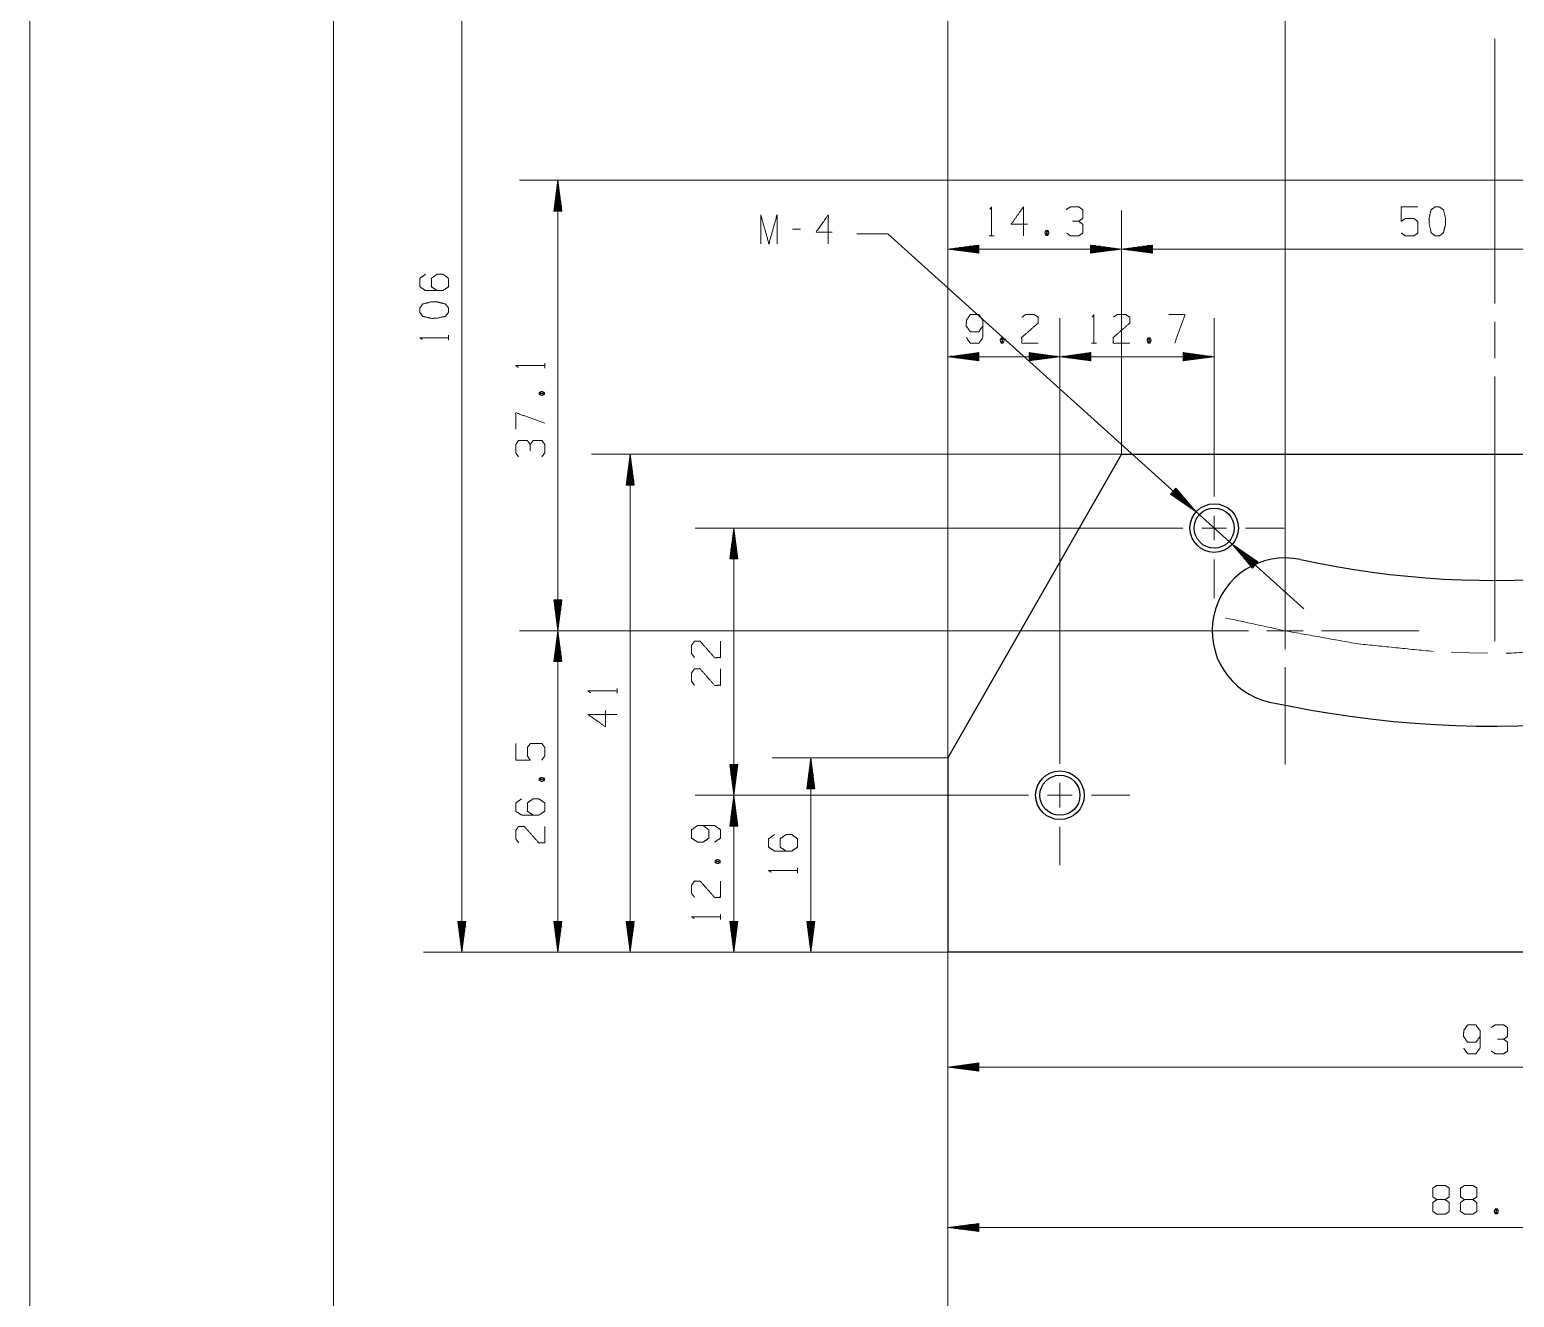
# Model space of a CAD drawing. Header units: millimetres. Extents: x 0 to 420, y 0 to 297.
# Drawn here: x 0 to 122.2, y 101.4 to 205.7 of the extents above; entities that cross this region are included whole.
import ezdxf

# ---------------------------------------------------------------- set-up
doc = ezdxf.new("R2010")
doc.units = ezdxf.units.MM
doc.layers.add('101', color=7, linetype='Continuous', true_color=0xffffff)

msp = doc.modelspace()

# ---------------------------------------------------------------- linework, layer by layer
at = {"layer": '101', "color": 133, "linetype": 'Continuous', "lineweight": 18}
for p, q in [((0, 297), (0, 0)), ((25, 292), (25, 5))]:
    msp.add_line(p, q, dxfattribs=at)
at = {"layer": '101', "color": 22, "linetype": 'Continuous', "lineweight": 18}
for p, q in [((75.58, 145.78), (75.58, 257.93)), ((75.58, 145.78), (75.58, 247.63)), ((103.32, 156.24), (103.32, 247.63)), ((103.32, 167.24), (103.32, 247.63)), ((35.58, 235.78), (35.58, 129.78)), ((179.03, 193.34), (40.3, 193.34)), ((43.48, 193.34), (43.14, 190.8)), ((43.45, 190.8), (43.45, 193.15)), ((43.48, 156.24), (43.48, 193.34)), ((43.81, 190.8), (43.48, 193.34)), ((43.5, 190.8), (43.5, 193.15)), ((43.3, 190.8), (43.3, 191.99)), ((43.35, 190.8), (43.35, 192.37)), ((43.4, 190.8), (43.4, 192.76)), ((43.55, 190.8), (43.55, 192.76)), ((43.61, 190.8), (43.61, 192.37)), ((43.66, 190.8), (43.66, 191.99)), ((43.14, 190.8), (43.81, 190.8)), ((43.15, 190.8), (43.15, 190.83)), ((43.15, 190.8), (43.15, 190.83)), ((43.2, 190.8), (43.2, 191.22)), ((43.25, 190.8), (43.25, 191.6)), ((43.71, 190.8), (43.71, 191.6)), ((43.76, 190.8), (43.76, 191.22)), ((43.81, 190.8), (43.81, 190.83)), ((43.81, 190.8), (43.81, 190.83)), ((75.58, 145.78), (75.58, 190.84)), ((89.86, 170.78), (89.86, 190.84)), ((89.86, 170.78), (89.86, 190.84)), ((70.63, 188.92), (68.09, 188.92)), ((104.87, 158.05), (70.63, 188.92)), ((78.12, 188), (75.58, 187.67)), ((75.58, 187.67), (78.12, 187.34)), ((89.86, 187.67), (75.58, 187.67)), ((78.12, 187.7), (75.77, 187.7)), ((78.12, 187.64), (75.77, 187.64)), ((78.12, 187.75), (76.16, 187.75)), ((78.12, 187.59), (76.16, 187.59)), ((78.12, 187.8), (76.54, 187.8)), ((78.12, 187.54), (76.54, 187.54)), ((78.12, 187.85), (76.93, 187.85)), ((78.12, 187.49), (76.93, 187.49)), ((78.12, 187.9), (77.31, 187.9)), ((78.12, 187.44), (77.31, 187.44)), ((78.12, 187.95), (77.7, 187.95)), ((78.12, 187.39), (77.7, 187.39)), ((78.12, 188), (78.08, 188)), ((78.12, 188), (78.08, 188)), ((78.12, 187.34), (78.08, 187.34)), ((78.12, 187.34), (78.08, 187.34)), ((78.12, 187.34), (78.12, 188)), ((87.32, 188), (87.32, 187.34)), ((89.86, 187.67), (87.32, 188)), ((87.32, 188), (87.35, 188)), ((87.32, 188), (87.35, 188)), ((87.32, 187.95), (87.74, 187.95)), ((87.32, 187.9), (88.13, 187.9)), ((87.32, 187.85), (88.51, 187.85)), ((87.32, 187.8), (88.9, 187.8)), ((87.32, 187.75), (89.28, 187.75)), ((87.32, 187.7), (89.67, 187.7)), ((87.32, 187.34), (89.86, 187.67)), ((87.32, 187.64), (89.67, 187.64)), ((87.32, 187.59), (89.28, 187.59)), ((87.32, 187.54), (88.9, 187.54)), ((87.32, 187.49), (88.51, 187.49)), ((87.32, 187.44), (88.13, 187.44)), ((87.32, 187.39), (87.74, 187.39)), ((87.32, 187.34), (87.35, 187.34)), ((87.32, 187.34), (87.35, 187.34)), ((92.4, 188), (89.86, 187.67)), ((89.86, 187.67), (139.84, 187.67)), ((89.86, 187.67), (92.4, 187.34)), ((92.4, 187.7), (90.06, 187.7)), ((92.4, 187.64), (90.06, 187.64)), ((92.4, 187.75), (90.44, 187.75)), ((92.4, 187.59), (90.44, 187.59)), ((92.4, 187.8), (90.83, 187.8)), ((92.4, 187.54), (90.83, 187.54)), ((92.4, 187.85), (91.21, 187.85)), ((92.4, 187.49), (91.21, 187.49)), ((92.4, 187.9), (91.6, 187.9)), ((92.4, 187.44), (91.6, 187.44)), ((92.4, 187.95), (91.98, 187.95)), ((92.4, 187.39), (91.98, 187.39)), ((92.4, 188), (92.37, 188)), ((92.4, 188), (92.37, 188)), ((92.4, 187.34), (92.37, 187.34)), ((92.4, 187.34), (92.37, 187.34)), ((92.4, 187.34), (92.4, 188)), ((75.58, 145.78), (75.58, 181.99)), ((84.79, 148.47), (84.79, 181.99)), ((84.79, 148.47), (84.79, 181.99)), ((97.49, 170.47), (97.49, 181.99)), ((78.12, 179.15), (75.58, 178.81)), ((75.58, 178.81), (84.79, 178.81)), ((75.58, 178.81), (78.12, 178.48)), ((78.12, 178.84), (75.77, 178.84)), ((78.12, 178.79), (75.77, 178.79)), ((78.12, 178.89), (76.16, 178.89)), ((78.12, 178.74), (76.16, 178.74)), ((78.12, 178.94), (76.54, 178.94)), ((78.12, 178.69), (76.54, 178.69)), ((78.12, 178.99), (76.93, 178.99)), ((78.12, 178.64), (76.93, 178.64)), ((78.12, 179.04), (77.31, 179.04)), ((78.12, 178.58), (77.31, 178.58)), ((78.12, 179.09), (77.7, 179.09)), ((78.12, 178.53), (77.7, 178.53)), ((78.12, 179.14), (78.08, 179.14)), ((78.12, 179.14), (78.08, 179.14)), ((78.12, 178.48), (78.08, 178.48)), ((78.12, 178.48), (78.08, 178.48)), ((78.12, 178.48), (78.12, 179.15)), ((82.25, 179.15), (82.25, 178.48)), ((84.79, 178.81), (82.25, 179.15)), ((82.25, 179.14), (82.28, 179.14)), ((82.25, 179.14), (82.28, 179.14)), ((82.25, 179.09), (82.66, 179.09)), ((82.25, 179.04), (83.05, 179.04)), ((82.25, 178.99), (83.44, 178.99)), ((82.25, 178.94), (83.82, 178.94)), ((82.25, 178.89), (84.21, 178.89)), ((82.25, 178.84), (84.59, 178.84)), ((82.25, 178.48), (84.79, 178.81)), ((82.25, 178.79), (84.59, 178.79)), ((82.25, 178.74), (84.21, 178.74)), ((82.25, 178.69), (83.82, 178.69)), ((82.25, 178.64), (83.44, 178.64)), ((82.25, 178.58), (83.05, 178.58)), ((82.25, 178.53), (82.66, 178.53)), ((82.25, 178.48), (82.28, 178.48)), ((82.25, 178.48), (82.28, 178.48)), ((87.33, 179.15), (84.79, 178.81)), ((84.79, 178.81), (97.49, 178.81)), ((84.79, 178.81), (87.33, 178.48)), ((87.33, 178.84), (84.98, 178.84)), ((87.33, 178.79), (84.98, 178.79)), ((87.33, 178.89), (85.36, 178.89)), ((87.33, 178.74), (85.36, 178.74)), ((87.33, 178.94), (85.75, 178.94)), ((87.33, 178.69), (85.75, 178.69)), ((87.33, 178.99), (86.14, 178.99)), ((87.33, 178.64), (86.14, 178.64)), ((87.33, 179.04), (86.52, 179.04)), ((87.33, 178.58), (86.52, 178.58)), ((87.33, 179.09), (86.91, 179.09)), ((87.33, 178.53), (86.91, 178.53)), ((87.33, 179.14), (87.29, 179.14)), ((87.33, 179.14), (87.29, 179.14)), ((87.33, 178.48), (87.29, 178.48)), ((87.33, 178.48), (87.29, 178.48)), ((87.33, 178.48), (87.33, 179.15)), ((97.49, 178.81), (94.95, 179.15)), ((94.95, 179.15), (94.95, 178.48)), ((94.95, 179.14), (94.98, 179.14)), ((94.95, 179.14), (94.98, 179.14)), ((94.95, 179.09), (95.36, 179.09)), ((94.95, 179.04), (95.75, 179.04)), ((94.95, 178.99), (96.14, 178.99)), ((94.95, 178.94), (96.52, 178.94)), ((94.95, 178.89), (96.91, 178.89)), ((94.95, 178.84), (97.29, 178.84)), ((94.95, 178.48), (97.49, 178.81)), ((94.95, 178.79), (97.29, 178.79)), ((94.95, 178.74), (96.91, 178.74)), ((94.95, 178.69), (96.52, 178.69)), ((94.95, 178.64), (96.14, 178.64)), ((94.95, 178.58), (95.75, 178.58)), ((94.95, 178.53), (95.36, 178.53)), ((94.95, 178.48), (94.98, 178.48)), ((94.95, 178.48), (94.98, 178.48)), ((89.86, 170.78), (46.25, 170.78)), ((49.43, 170.78), (49.09, 168.24)), ((49.35, 168.24), (49.35, 170.2)), ((49.4, 168.24), (49.4, 170.59)), ((49.76, 168.24), (49.43, 170.78)), ((49.43, 170.78), (49.43, 129.78)), ((49.45, 168.24), (49.45, 170.59)), ((49.51, 168.24), (49.51, 170.2)), ((49.15, 168.24), (49.15, 168.66)), ((49.2, 168.24), (49.2, 169.04)), ((49.25, 168.24), (49.25, 169.43)), ((49.3, 168.24), (49.3, 169.81)), ((49.56, 168.24), (49.56, 169.81)), ((49.61, 168.24), (49.61, 169.43)), ((49.66, 168.24), (49.66, 169.04)), ((49.71, 168.24), (49.71, 168.66)), ((49.09, 168.24), (49.76, 168.24)), ((49.1, 168.24), (49.1, 168.27)), ((49.1, 168.24), (49.1, 168.27)), ((49.76, 168.24), (49.76, 168.27)), ((49.76, 168.24), (49.76, 168.27)), ((94.34, 167.99), (93.89, 167.49)), ((93.89, 167.5), (93.92, 167.48)), ((93.89, 167.5), (93.92, 167.48)), ((93.89, 167.49), (96, 166.04)), ((93.93, 167.53), (94.24, 167.25)), ((93.96, 167.57), (94.56, 167.03)), ((94, 167.61), (94.88, 166.81)), ((94.03, 167.65), (95.2, 166.59)), ((94.06, 167.69), (95.52, 166.37)), ((94.1, 167.72), (95.84, 166.15)), ((94.13, 167.76), (95.87, 166.19)), ((94.17, 167.8), (95.62, 166.48)), ((94.2, 167.84), (95.37, 166.78)), ((94.23, 167.87), (95.12, 167.08)), ((94.27, 167.91), (94.86, 167.37)), ((94.3, 167.95), (94.61, 167.67)), ((96, 166.04), (94.34, 167.99)), ((94.34, 167.99), (94.36, 167.97)), ((94.34, 167.99), (94.36, 167.97)), ((91.72, 164.7), (54.78, 164.7)), ((57.95, 164.7), (57.62, 162.16)), ((57.82, 162.16), (57.82, 163.74)), ((57.88, 162.16), (57.88, 164.12)), ((57.93, 162.16), (57.93, 164.51)), ((57.95, 142.7), (57.95, 164.7)), ((58.29, 162.16), (57.95, 164.7)), ((57.98, 162.16), (57.98, 164.51)), ((58.03, 162.16), (58.03, 164.12)), ((58.08, 162.16), (58.08, 163.74)), ((57.67, 162.16), (57.67, 162.58)), ((57.72, 162.16), (57.72, 162.96)), ((57.77, 162.16), (57.77, 163.35)), ((58.13, 162.16), (58.13, 163.35)), ((58.18, 162.16), (58.18, 162.96)), ((58.23, 162.16), (58.23, 162.58)), ((101.08, 161.91), (98.97, 163.36)), ((98.97, 163.36), (100.63, 161.41)), ((100.84, 161.64), (99.1, 163.21)), ((100.87, 161.68), (99.13, 163.25)), ((100.81, 161.6), (99.35, 162.92)), ((100.91, 161.72), (99.45, 163.03)), ((100.77, 161.57), (99.6, 162.62)), ((100.94, 161.76), (99.77, 162.81)), ((100.98, 161.79), (100.09, 162.59)), ((57.62, 162.16), (57.62, 162.19)), ((57.62, 162.16), (57.62, 162.19)), ((57.62, 162.16), (58.29, 162.16)), ((58.28, 162.16), (58.28, 162.19)), ((58.28, 162.16), (58.28, 162.19)), ((100.74, 161.53), (99.85, 162.33)), ((100.7, 161.49), (100.11, 162.03)), ((100.67, 161.45), (100.36, 161.73)), ((101.01, 161.83), (100.41, 162.37)), ((100.64, 161.42), (100.61, 161.44)), ((100.64, 161.42), (100.61, 161.44)), ((100.63, 161.41), (101.08, 161.91)), ((101.04, 161.87), (100.73, 162.15)), ((101.08, 161.91), (101.05, 161.93)), ((101.08, 161.91), (101.05, 161.93)), ((43.14, 158.78), (43.48, 156.24)), ((43.81, 158.78), (43.14, 158.78)), ((43.15, 158.78), (43.15, 158.74)), ((43.15, 158.78), (43.15, 158.74)), ((43.2, 158.78), (43.2, 158.36)), ((43.25, 158.78), (43.25, 157.97)), ((43.3, 158.78), (43.3, 157.59)), ((43.35, 158.78), (43.35, 157.2)), ((43.4, 158.78), (43.4, 156.81)), ((43.45, 158.78), (43.45, 156.43)), ((43.48, 156.24), (43.81, 158.78)), ((43.5, 158.78), (43.5, 156.43)), ((43.55, 158.78), (43.55, 156.81)), ((43.61, 158.78), (43.61, 157.2)), ((43.66, 158.78), (43.66, 157.59)), ((43.71, 158.78), (43.71, 157.97)), ((43.76, 158.78), (43.76, 158.36)), ((43.81, 158.78), (43.81, 158.74)), ((43.81, 158.78), (43.81, 158.74)), ((92.32, 156.24), (40.3, 156.24)), ((92.32, 156.24), (40.3, 156.24)), ((43.48, 156.24), (43.14, 153.7)), ((43.35, 153.7), (43.35, 155.27)), ((43.4, 153.7), (43.4, 155.66)), ((43.45, 153.7), (43.45, 156.04)), ((43.48, 156.24), (43.48, 129.78)), ((43.81, 153.7), (43.48, 156.24)), ((43.5, 153.7), (43.5, 156.04)), ((43.55, 153.7), (43.55, 155.66)), ((43.61, 153.7), (43.61, 155.27)), ((43.2, 153.7), (43.2, 154.11)), ((43.25, 153.7), (43.25, 154.5)), ((43.3, 153.7), (43.3, 154.88)), ((43.66, 153.7), (43.66, 154.88)), ((43.71, 153.7), (43.71, 154.5)), ((43.76, 153.7), (43.76, 154.11)), ((43.14, 153.7), (43.81, 153.7)), ((43.15, 153.7), (43.15, 153.73)), ((43.15, 153.7), (43.15, 153.73)), ((43.81, 153.7), (43.81, 153.73)), ((43.81, 153.7), (43.81, 153.73)), ((75.58, 145.78), (61.12, 145.78)), ((64.29, 145.78), (63.96, 143.24)), ((64.27, 143.24), (64.27, 145.59)), ((64.29, 145.78), (64.29, 129.78)), ((64.63, 143.24), (64.29, 145.78)), ((64.32, 143.24), (64.32, 145.59)), ((75.58, 145.78), (75.58, 86.6)), ((58.29, 145.24), (57.62, 145.24)), ((57.62, 145.24), (57.95, 142.7)), ((57.62, 145.24), (57.62, 145.21)), ((57.62, 145.24), (57.62, 145.21)), ((57.67, 145.24), (57.67, 144.83)), ((57.72, 145.24), (57.72, 144.44)), ((57.77, 145.24), (57.77, 144.05)), ((57.82, 145.24), (57.82, 143.67)), ((57.88, 145.24), (57.88, 143.28)), ((57.93, 145.24), (57.93, 142.9)), ((57.95, 142.7), (58.29, 145.24)), ((57.98, 145.24), (57.98, 142.9)), ((58.03, 145.24), (58.03, 143.28)), ((58.08, 145.24), (58.08, 143.67)), ((58.13, 145.24), (58.13, 144.05)), ((58.18, 145.24), (58.18, 144.44)), ((58.23, 145.24), (58.23, 144.83)), ((58.28, 145.24), (58.28, 145.21)), ((58.28, 145.24), (58.28, 145.21)), ((64.11, 143.24), (64.11, 144.43)), ((64.17, 143.24), (64.17, 144.81)), ((64.22, 143.24), (64.22, 145.2)), ((64.37, 143.24), (64.37, 145.2)), ((64.42, 143.24), (64.42, 144.81)), ((64.47, 143.24), (64.47, 144.43)), ((63.96, 143.24), (63.96, 143.27)), ((63.96, 143.24), (63.96, 143.27)), ((63.96, 143.24), (64.63, 143.24)), ((64.01, 143.24), (64.01, 143.66)), ((64.06, 143.24), (64.06, 144.04)), ((64.52, 143.24), (64.52, 144.04)), ((64.57, 143.24), (64.57, 143.66)), ((64.62, 143.24), (64.62, 143.27)), ((64.62, 143.24), (64.62, 143.27)), ((79.02, 142.7), (54.78, 142.7)), ((79.02, 142.7), (54.78, 142.7)), ((57.95, 142.7), (57.62, 140.16)), ((57.88, 140.16), (57.88, 142.13)), ((57.93, 140.16), (57.93, 142.51)), ((57.95, 142.7), (57.95, 129.78)), ((58.29, 140.16), (57.95, 142.7)), ((57.98, 140.16), (57.98, 142.51)), ((58.03, 140.16), (58.03, 142.13)), ((57.67, 140.16), (57.67, 140.58)), ((57.72, 140.16), (57.72, 140.97)), ((57.77, 140.16), (57.77, 141.35)), ((57.82, 140.16), (57.82, 141.74)), ((58.08, 140.16), (58.08, 141.74)), ((58.13, 140.16), (58.13, 141.35)), ((58.18, 140.16), (58.18, 140.97)), ((58.23, 140.16), (58.23, 140.58)), ((57.62, 140.16), (57.62, 140.2)), ((57.62, 140.16), (57.62, 140.2)), ((57.62, 140.16), (58.29, 140.16)), ((58.28, 140.16), (58.28, 140.2)), ((58.28, 140.16), (58.28, 140.2)), ((35.91, 132.32), (35.24, 132.32)), ((35.24, 132.32), (35.58, 129.78)), ((35.25, 132.32), (35.25, 132.29)), ((35.25, 132.32), (35.25, 132.29)), ((35.3, 132.32), (35.3, 131.9)), ((35.35, 132.32), (35.35, 131.52)), ((35.4, 132.32), (35.4, 131.13)), ((35.45, 132.32), (35.45, 130.74)), ((35.5, 132.32), (35.5, 130.36)), ((35.55, 132.32), (35.55, 129.97)), ((35.58, 129.78), (35.91, 132.32)), ((35.6, 132.32), (35.6, 129.97)), ((35.65, 132.32), (35.65, 130.36)), ((35.7, 132.32), (35.7, 130.74)), ((35.75, 132.32), (35.75, 131.13)), ((35.81, 132.32), (35.81, 131.52)), ((35.86, 132.32), (35.86, 131.9)), ((35.91, 132.32), (35.91, 132.29)), ((35.91, 132.32), (35.91, 132.29)), ((43.14, 132.32), (43.48, 129.78)), ((43.81, 132.32), (43.14, 132.32)), ((43.15, 132.32), (43.15, 132.29)), ((43.15, 132.32), (43.15, 132.29)), ((43.2, 132.32), (43.2, 131.9)), ((43.25, 132.32), (43.25, 131.52)), ((43.3, 132.32), (43.3, 131.13)), ((43.35, 132.32), (43.35, 130.74)), ((43.4, 132.32), (43.4, 130.36)), ((43.45, 132.32), (43.45, 129.97)), ((43.48, 129.78), (43.81, 132.32)), ((43.5, 132.32), (43.5, 129.97)), ((43.55, 132.32), (43.55, 130.36)), ((43.61, 132.32), (43.61, 130.74)), ((43.66, 132.32), (43.66, 131.13)), ((43.71, 132.32), (43.71, 131.52)), ((43.76, 132.32), (43.76, 131.9)), ((43.81, 132.32), (43.81, 132.29)), ((43.81, 132.32), (43.81, 132.29)), ((49.76, 132.32), (49.09, 132.32)), ((49.09, 132.32), (49.43, 129.78)), ((49.1, 132.32), (49.1, 132.29)), ((49.1, 132.32), (49.1, 132.29)), ((49.15, 132.32), (49.15, 131.9)), ((49.2, 132.32), (49.2, 131.52)), ((49.25, 132.32), (49.25, 131.13)), ((49.3, 132.32), (49.3, 130.74)), ((49.35, 132.32), (49.35, 130.36)), ((49.4, 132.32), (49.4, 129.97)), ((49.43, 129.78), (49.76, 132.32)), ((49.45, 132.32), (49.45, 129.97)), ((49.51, 132.32), (49.51, 130.36)), ((49.56, 132.32), (49.56, 130.74)), ((49.61, 132.32), (49.61, 131.13)), ((49.66, 132.32), (49.66, 131.52)), ((49.71, 132.32), (49.71, 131.9)), ((49.76, 132.32), (49.76, 132.29)), ((49.76, 132.32), (49.76, 132.29)), ((57.62, 132.32), (57.95, 129.78)), ((58.29, 132.32), (57.62, 132.32)), ((57.62, 132.32), (57.62, 132.29)), ((57.62, 132.32), (57.62, 132.29)), ((57.67, 132.32), (57.67, 131.9)), ((57.72, 132.32), (57.72, 131.52)), ((57.77, 132.32), (57.77, 131.13)), ((57.82, 132.32), (57.82, 130.74)), ((57.88, 132.32), (57.88, 130.36)), ((57.93, 132.32), (57.93, 129.97)), ((57.95, 129.78), (58.29, 132.32)), ((57.98, 132.32), (57.98, 129.97)), ((58.03, 132.32), (58.03, 130.36)), ((58.08, 132.32), (58.08, 130.74)), ((58.13, 132.32), (58.13, 131.13)), ((58.18, 132.32), (58.18, 131.52)), ((58.23, 132.32), (58.23, 131.9)), ((58.28, 132.32), (58.28, 132.29)), ((58.28, 132.32), (58.28, 132.29)), ((63.96, 132.32), (64.29, 129.78)), ((63.96, 132.32), (63.96, 132.29)), ((63.96, 132.32), (63.96, 132.29)), ((64.63, 132.32), (63.96, 132.32)), ((64.01, 132.32), (64.01, 131.9)), ((64.06, 132.32), (64.06, 131.52)), ((64.11, 132.32), (64.11, 131.13)), ((64.17, 132.32), (64.17, 130.74)), ((64.22, 132.32), (64.22, 130.36)), ((64.27, 132.32), (64.27, 129.97)), ((64.29, 129.78), (64.63, 132.32)), ((64.32, 132.32), (64.32, 129.97)), ((64.37, 132.32), (64.37, 130.36)), ((64.42, 132.32), (64.42, 130.74)), ((64.47, 132.32), (64.47, 131.13)), ((64.52, 132.32), (64.52, 131.52)), ((64.57, 132.32), (64.57, 131.9)), ((64.62, 132.32), (64.62, 132.29)), ((64.62, 132.32), (64.62, 132.29)), ((75.58, 129.78), (32.4, 129.78)), ((75.58, 129.78), (40.3, 129.78)), ((75.58, 129.78), (46.25, 129.78)), ((75.58, 129.78), (54.78, 129.78)), ((75.58, 129.78), (61.12, 129.78)), ((75.58, 129.78), (75.58, 117.15)), ((75.58, 129.78), (75.58, 103.94)), ((78.12, 120.66), (75.58, 120.32)), ((75.58, 120.32), (78.12, 119.99)), ((168.91, 120.32), (75.58, 120.32)), ((78.12, 120.35), (75.77, 120.35)), ((78.12, 120.3), (75.77, 120.3)), ((78.12, 120.4), (76.16, 120.4)), ((78.12, 120.25), (76.16, 120.25)), ((78.12, 120.45), (76.54, 120.45)), ((78.12, 120.2), (76.54, 120.2)), ((78.12, 120.5), (76.93, 120.5)), ((78.12, 120.15), (76.93, 120.15)), ((78.12, 120.55), (77.31, 120.55)), ((78.12, 120.09), (77.31, 120.09)), ((78.12, 120.6), (77.7, 120.6)), ((78.12, 120.04), (77.7, 120.04)), ((78.12, 120.65), (78.08, 120.65)), ((78.12, 120.65), (78.08, 120.65)), ((78.12, 119.99), (78.08, 119.99)), ((78.12, 119.99), (78.08, 119.99)), ((78.12, 119.99), (78.12, 120.66)), ((78.12, 107.45), (75.58, 107.12)), ((75.58, 107.12), (78.12, 106.78)), ((75.58, 107.12), (163.84, 107.12)), ((78.12, 107.14), (75.77, 107.14)), ((78.12, 107.09), (75.77, 107.09)), ((78.12, 107.19), (76.16, 107.19)), ((78.12, 107.04), (76.16, 107.04)), ((78.12, 107.24), (76.54, 107.24)), ((78.12, 106.99), (76.54, 106.99)), ((78.12, 107.29), (76.93, 107.29)), ((78.12, 106.94), (76.93, 106.94)), ((78.12, 107.35), (77.31, 107.35)), ((78.12, 106.89), (77.31, 106.89)), ((78.12, 107.4), (77.7, 107.4)), ((78.12, 106.84), (77.7, 106.84)), ((78.12, 107.45), (78.08, 107.45)), ((78.12, 107.45), (78.08, 107.45)), ((78.12, 106.79), (78.08, 106.79)), ((78.12, 106.79), (78.08, 106.79)), ((78.12, 106.78), (78.12, 107.45))]:
    msp.add_line(p, q, dxfattribs=at)
at = {"layer": '101', "color": 151, "linetype": 'Continuous', "lineweight": 18}
for p, q in [((120.58, 204.98), (120.58, 183.18)), ((120.58, 181.68), (120.58, 178.68)), ((120.58, 177.18), (120.58, 155.39)), ((97.49, 167.29), (97.49, 170.47)), ((103.32, 159.24), (103.32, 167.24)), ((97.49, 163.7), (97.49, 165.7)), ((94.9, 164.7), (91.72, 164.7)), ((96.48, 164.7), (98.49, 164.7)), ((100.08, 164.7), (103.25, 164.7)), ((97.49, 162.11), (97.49, 158.94)), ((103.32, 154.74), (103.32, 157.74)), ((100.32, 156.24), (92.32, 156.24)), ((101.82, 156.24), (104.82, 156.24)), ((106.32, 156.24), (114.32, 156.24)), ((117.01, 154.46), (120.02, 154.39)), ((103.32, 153.24), (103.32, 145.24)), ((84.79, 145.3), (84.79, 148.47)), ((84.79, 141.7), (84.79, 143.71)), ((82.2, 142.7), (79.02, 142.7)), ((83.78, 142.7), (85.79, 142.7)), ((87.38, 142.7), (90.55, 142.7)), ((84.79, 140.11), (84.79, 136.94))]:
    msp.add_line(p, q, dxfattribs=at)
at = {"layer": '101', "color": 72, "linetype": 'Continuous', "lineweight": 18}
for p, q in [((63.45, 189.31), (62.78, 189.31)), ((78.96, 188.76), (79.39, 188.76)), ((83.64, 189.21), (83.8, 188.79)), ((34.48, 180.16), (34.48, 180.58)), ((79.96, 180.36), (80.12, 179.93)), ((87.38, 179.91), (87.8, 179.91)), ((92.05, 180.36), (92.21, 179.93)), ((42.39, 177.86), (42.39, 178.28)), ((41.94, 175.71), (42.36, 175.86)), ((48.34, 151.07), (48.34, 151.5)), ((41.94, 143.93), (42.36, 144.09)), ((56.41, 137.16), (56.83, 137.32)), ((63.2, 136.3), (63.2, 136.72)), ((56.86, 132.48), (56.86, 132.91)), ((120.63, 108.66), (120.79, 108.23))]:
    msp.add_line(p, q, dxfattribs=at)
at = {"layer": '101', "color": 151, "linetype": 'Continuous', "lineweight": 25}
for p, q in [((89.86, 170.78), (75.58, 145.78)), ((89.86, 170.78), (139.84, 170.78)), ((75.58, 145.78), (75.58, 129.78)), ((168.91, 129.78), (75.58, 129.78))]:
    msp.add_line(p, q, dxfattribs=at)
for centre, radius in [((97.49, 164.7), 2), ((97.49, 164.7), 1.65), ((84.79, 142.7), 2), ((84.79, 142.7), 1.65)]:
    msp.add_circle(centre, radius, dxfattribs=at)
for centre, radius, start, end in [((120.58, 235.78), 75.39, 257.76, 328.572), ((120.58, 235.78), 87.39, 257.76, 328.572), ((103.32, 156.24), 6, 77.76, 257.76)]:
    msp.add_arc(centre, radius, start, end, dxfattribs=at)
at = {"layer": '101', "color": 72, "linetype": 'Continuous', "lineweight": 18}
for points, knots in [([(79.03, 190.94), (79.17, 191.14), (79.17, 188.76)], [0, 0, 0.093492, 1, 1]), ([(82.12, 189.71), (80.78, 189.71), (81.79, 191.14), (81.79, 188.76)], [0, 0, 0.245869, 0.565295, 1, 1]), ([(86.34, 189.96), (86.67, 190.19), (86.67, 190.91), (86.34, 191.14), (85.65, 191.14), (85.31, 190.91)], [0, 0, 0.153875, 0.429853, 0.583728, 0.846125, 1, 1]), ([(112.89, 188.99), (113.23, 188.76), (113.92, 188.76), (114.26, 188.99), (114.26, 189.94), (113.92, 190.19), (113.23, 190.19), (112.89, 189.96), (112.89, 191.14), (114.26, 191.14)], [0, 0, 0.062228, 0.168343, 0.230571, 0.376815, 0.441266, 0.547381, 0.609609, 0.79049, 1, 1]), ([(116.02, 188.76), (116.36, 189.01), (116.53, 189.71), (116.53, 190.19), (116.36, 190.91), (116.02, 191.14), (115.68, 191.14), (115.35, 190.91), (115.17, 190.19), (115.19, 189.71), (115.35, 189.01), (115.68, 188.76), (116.02, 188.76)], [0, 0, 0.067527, 0.18397, 0.260584, 0.380943, 0.446141, 0.500306, 0.565504, 0.685863, 0.76253, 0.878309, 0.945835, 1, 1]), ([(60.17, 188.11), (60.17, 190.48), (60.84, 188.11), (61.51, 190.48), (61.51, 188.11)], [0, 0, 0.245192, 0.5, 0.754808, 1, 1]), ([(66.06, 189.06), (64.72, 189.06), (65.73, 190.48), (65.73, 188.11)], [0, 0, 0.245868, 0.565294, 1, 1]), ([(85.33, 188.99), (85.65, 188.76), (86.34, 188.76), (86.67, 188.99), (86.67, 189.71), (86.34, 189.96), (85.83, 189.96)], [0, 0, 0.124121, 0.343687, 0.472445, 0.703376, 0.836732, 1, 1]), ([(83.64, 188.79), (83.8, 188.79), (83.89, 189.01), (83.8, 189.21), (83.64, 189.21), (83.55, 189.01), (83.64, 188.79), (83.8, 189.21)], [0, 0, 0.093978, 0.236788, 0.365957, 0.459935, 0.589105, 0.731916, 1, 1]), ([(33.53, 184.25), (33.06, 184.57), (33.06, 185.26), (33.53, 185.6), (34.01, 185.6), (34.48, 185.26), (34.48, 184.57), (34.01, 184.25), (32.58, 184.25), (32.11, 184.57), (32.11, 185.26), (32.58, 185.6)], [0, 0, 0.076963, 0.169762, 0.248074, 0.312019, 0.39033, 0.48313, 0.560092, 0.751927, 0.828889, 0.921689, 1, 1]), ([(34.48, 182.81), (34.23, 183.14), (33.53, 183.32), (33.06, 183.32), (32.33, 183.14), (32.11, 182.81), (32.11, 182.47), (32.33, 182.14), (33.06, 181.96), (33.53, 181.98), (34.23, 182.14), (34.48, 182.47), (34.48, 182.81)], [0, 0, 0.067524, 0.18397, 0.260582, 0.380941, 0.446138, 0.500304, 0.565503, 0.685862, 0.762527, 0.878307, 0.945834, 1, 1]), ([(77.1, 180.38), (77.42, 179.91), (78.11, 179.91), (78.45, 180.38), (78.45, 181.81), (78.11, 182.28), (77.42, 182.28), (77.1, 181.81), (77.08, 181.33), (77.42, 180.86), (78.11, 180.86), (78.45, 181.33)], [0, 0, 0.076855, 0.169523, 0.247725, 0.439294, 0.517499, 0.610167, 0.687024, 0.750923, 0.829127, 0.921796, 1, 1]), ([(81.66, 182.06), (81.97, 182.28), (82.66, 182.28), (83, 182.06), (83, 181.58), (81.64, 180.38), (81.66, 179.91), (83, 179.91)], [0, 0, 0.069692, 0.192978, 0.265274, 0.350228, 0.674742, 0.759752, 1, 1]), ([(87.45, 182.08), (87.59, 182.28), (87.59, 179.91)], [0, 0, 0.093491, 1, 1]), ([(89.19, 182.06), (89.51, 182.28), (90.2, 182.28), (90.54, 182.06), (90.54, 181.58), (89.18, 180.38), (89.19, 179.91), (90.54, 179.91)], [0, 0, 0.069693, 0.192977, 0.265273, 0.350228, 0.674743, 0.759753, 1, 1]), ([(94.24, 179.91), (95.09, 182.28), (93.75, 182.28)], [0, 0, 0.652472, 1, 1]), ([(32.31, 180.23), (32.11, 180.37), (34.48, 180.37)], [0, 0, 0.093491, 1, 1]), ([(79.96, 179.93), (80.12, 179.93), (80.21, 180.16), (80.12, 180.36), (79.96, 180.36), (79.87, 180.16), (79.96, 179.93), (80.12, 180.36)], [0, 0, 0.093975, 0.236781, 0.365958, 0.459933, 0.589109, 0.731913, 1, 1]), ([(92.05, 179.93), (92.21, 179.93), (92.3, 180.16), (92.21, 180.36), (92.05, 180.36), (91.97, 180.16), (92.05, 179.93), (92.21, 180.36)], [0, 0, 0.093978, 0.236783, 0.365959, 0.459937, 0.589111, 0.731913, 1, 1]), ([(40.21, 177.93), (40.01, 178.07), (42.39, 178.07)], [0, 0, 0.09349, 1, 1]), ([(42.36, 175.71), (42.36, 175.86), (42.14, 175.95), (41.94, 175.86), (41.94, 175.71), (42.14, 175.62), (42.36, 175.71), (41.94, 175.86)], [0, 0, 0.093979, 0.236784, 0.365957, 0.459936, 0.589108, 0.731913, 1, 1]), ([(42.39, 173.34), (40.01, 174.19), (40.01, 172.85)], [0, 0, 0.652472, 1, 1]), ([(41.19, 171.58), (40.96, 171.91), (40.24, 171.91), (40.01, 171.58), (40.01, 170.89), (40.24, 170.55)], [0, 0, 0.153875, 0.429853, 0.583728, 0.846125, 1, 1]), ([(42.16, 170.57), (42.39, 170.89), (42.39, 171.58), (42.16, 171.91), (41.44, 171.91), (41.19, 171.58), (41.19, 171.06)], [0, 0, 0.124121, 0.343689, 0.472447, 0.703379, 0.836734, 1, 1]), ([(54.71, 154.04), (54.48, 154.36), (54.48, 155.05), (54.71, 155.38), (55.18, 155.38), (56.38, 154.02), (56.86, 154.04), (56.86, 155.38)], [0, 0, 0.069693, 0.192977, 0.265273, 0.350228, 0.674741, 0.759753, 1, 1]), ([(54.71, 151.76), (54.48, 152.08), (54.48, 152.77), (54.71, 153.11), (55.18, 153.11), (56.38, 151.74), (56.86, 151.76), (56.86, 153.11)], [0, 0, 0.069692, 0.192976, 0.265274, 0.350227, 0.67474, 0.759752, 1, 1]), ([(46.16, 151.14), (45.96, 151.29), (48.34, 151.29)], [0, 0, 0.09349, 1, 1]), ([(47.39, 149.68), (47.39, 148.34), (45.96, 149.35), (48.34, 149.35)], [0, 0, 0.24587, 0.565296, 1, 1]), ([(42.16, 145.6), (42.39, 145.94), (42.39, 146.63), (42.16, 146.96), (41.21, 146.96), (40.96, 146.63), (40.96, 145.94), (41.19, 145.6), (40.01, 145.6), (40.01, 146.96)], [0, 0, 0.062228, 0.168344, 0.230572, 0.376816, 0.441266, 0.547381, 0.609609, 0.79049, 1, 1]), ([(42.36, 143.93), (42.36, 144.09), (42.14, 144.17), (41.94, 144.09), (41.94, 143.93), (42.14, 143.84), (42.36, 143.93), (41.94, 144.09)], [0, 0, 0.093974, 0.236782, 0.365957, 0.459931, 0.589106, 0.731914, 1, 1]), ([(41.44, 141.07), (40.96, 141.38), (40.96, 142.07), (41.44, 142.41), (41.91, 142.41), (42.39, 142.07), (42.39, 141.38), (41.91, 141.07), (40.49, 141.07), (40.01, 141.38), (40.01, 142.07), (40.49, 142.41)], [0, 0, 0.076963, 0.169761, 0.248073, 0.312018, 0.390331, 0.483128, 0.560092, 0.751927, 0.82889, 0.921688, 1, 1]), ([(40.24, 138.79), (40.01, 139.11), (40.01, 139.8), (40.24, 140.13), (40.71, 140.13), (41.91, 138.77), (42.39, 138.79), (42.39, 140.13)], [0, 0, 0.069693, 0.192977, 0.265274, 0.350227, 0.67474, 0.759752, 1, 1]), ([(56.38, 138.85), (56.86, 139.17), (56.86, 139.86), (56.38, 140.2), (54.96, 140.2), (54.48, 139.86), (54.48, 139.17), (54.96, 138.85), (55.43, 138.84), (55.91, 139.17), (55.91, 139.86), (55.43, 140.2)], [0, 0, 0.076856, 0.169524, 0.247728, 0.439296, 0.517499, 0.610167, 0.687024, 0.750925, 0.829129, 0.921797, 1, 1]), ([(62.25, 138.11), (61.77, 138.43), (61.77, 139.12), (62.25, 139.46), (62.72, 139.46), (63.2, 139.12), (63.2, 138.43), (62.72, 138.11), (61.3, 138.11), (60.82, 138.43), (60.82, 139.12), (61.3, 139.46)], [0, 0, 0.076963, 0.169761, 0.248073, 0.312018, 0.39033, 0.483128, 0.560091, 0.751926, 0.82889, 0.921687, 1, 1]), ([(56.83, 137.16), (56.83, 137.32), (56.61, 137.41), (56.41, 137.32), (56.41, 137.16), (56.61, 137.07), (56.83, 137.16), (56.41, 137.32)], [0, 0, 0.093974, 0.236783, 0.365957, 0.459931, 0.589105, 0.731914, 1, 1]), ([(54.71, 134.3), (54.48, 134.62), (54.48, 135.31), (54.71, 135.64), (55.18, 135.64), (56.38, 134.28), (56.86, 134.3), (56.86, 135.64)], [0, 0, 0.069693, 0.192977, 0.265273, 0.350228, 0.674741, 0.759753, 1, 1]), ([(61.02, 136.37), (60.82, 136.51), (63.2, 136.51)], [0, 0, 0.093492, 1, 1]), ([(54.68, 132.55), (54.48, 132.7), (56.86, 132.7)], [0, 0, 0.093492, 1, 1]), ([(118.03, 121.89), (118.34, 121.42), (119.03, 121.42), (119.37, 121.89), (119.37, 123.32), (119.03, 123.79), (118.34, 123.79), (118.03, 123.32), (118.01, 122.84), (118.34, 122.37), (119.03, 122.37), (119.37, 122.84)], [0, 0, 0.076856, 0.169524, 0.247728, 0.439297, 0.5175, 0.610169, 0.687025, 0.750925, 0.829128, 0.921797, 1, 1]), ([(121.31, 122.62), (121.64, 122.84), (121.64, 123.57), (121.31, 123.79), (120.62, 123.79), (120.28, 123.57)], [0, 0, 0.153876, 0.429853, 0.583726, 0.846126, 1, 1]), ([(120.3, 121.64), (120.62, 121.42), (121.31, 121.42), (121.64, 121.64), (121.64, 122.37), (121.31, 122.62), (120.8, 122.62)], [0, 0, 0.124118, 0.343687, 0.472445, 0.703379, 0.836731, 1, 1]), ([(115.81, 109.41), (115.49, 109.63), (115.49, 110.36), (115.81, 110.58), (116.5, 110.58), (116.84, 110.36), (116.84, 109.63), (116.5, 109.41), (115.81, 109.41), (115.48, 109.16), (115.48, 108.46), (115.81, 108.21), (116.5, 108.21), (116.84, 108.43), (116.84, 109.16), (116.5, 109.41)], [0, 0, 0.047573, 0.136085, 0.183659, 0.267815, 0.317165, 0.405677, 0.455028, 0.539184, 0.590297, 0.675756, 0.726869, 0.811025, 0.860376, 0.948887, 1, 1]), ([(118.09, 109.41), (117.77, 109.63), (117.77, 110.36), (118.09, 110.58), (118.78, 110.58), (119.11, 110.36), (119.11, 109.63), (118.78, 109.41), (118.09, 109.41), (117.75, 109.16), (117.75, 108.46), (118.09, 108.21), (118.78, 108.21), (119.11, 108.43), (119.11, 109.16), (118.78, 109.41)], [0, 0, 0.047573, 0.136085, 0.183659, 0.267815, 0.317165, 0.405677, 0.455028, 0.539184, 0.590297, 0.675756, 0.726869, 0.811025, 0.860376, 0.948887, 1, 1]), ([(120.63, 108.23), (120.79, 108.23), (120.88, 108.46), (120.79, 108.66), (120.63, 108.66), (120.54, 108.46), (120.63, 108.23), (120.79, 108.66)], [0, 0, 0.093972, 0.236784, 0.365957, 0.459929, 0.589101, 0.731913, 1, 1])]:
    msp.add_open_spline(points, degree=1, knots=knots, dxfattribs=at)
at = {"layer": '101', "color": 151, "linetype": 'Continuous', "lineweight": 18}
for points, knots in [([(98.43, 157.3), (103.32, 156.24), (109.37, 155.16), (115.51, 154.54)], [0, 0, 0.288757, 0.643848, 1, 1]), ([(121.52, 154.39), (128.33, 154.75), (133.52, 155.42), (138.67, 156.42)], [0, 0, 0.394096, 0.696608, 1, 1])]:
    msp.add_open_spline(points, degree=1, knots=knots, dxfattribs=at)

doc.saveas('drawing.dxf')
